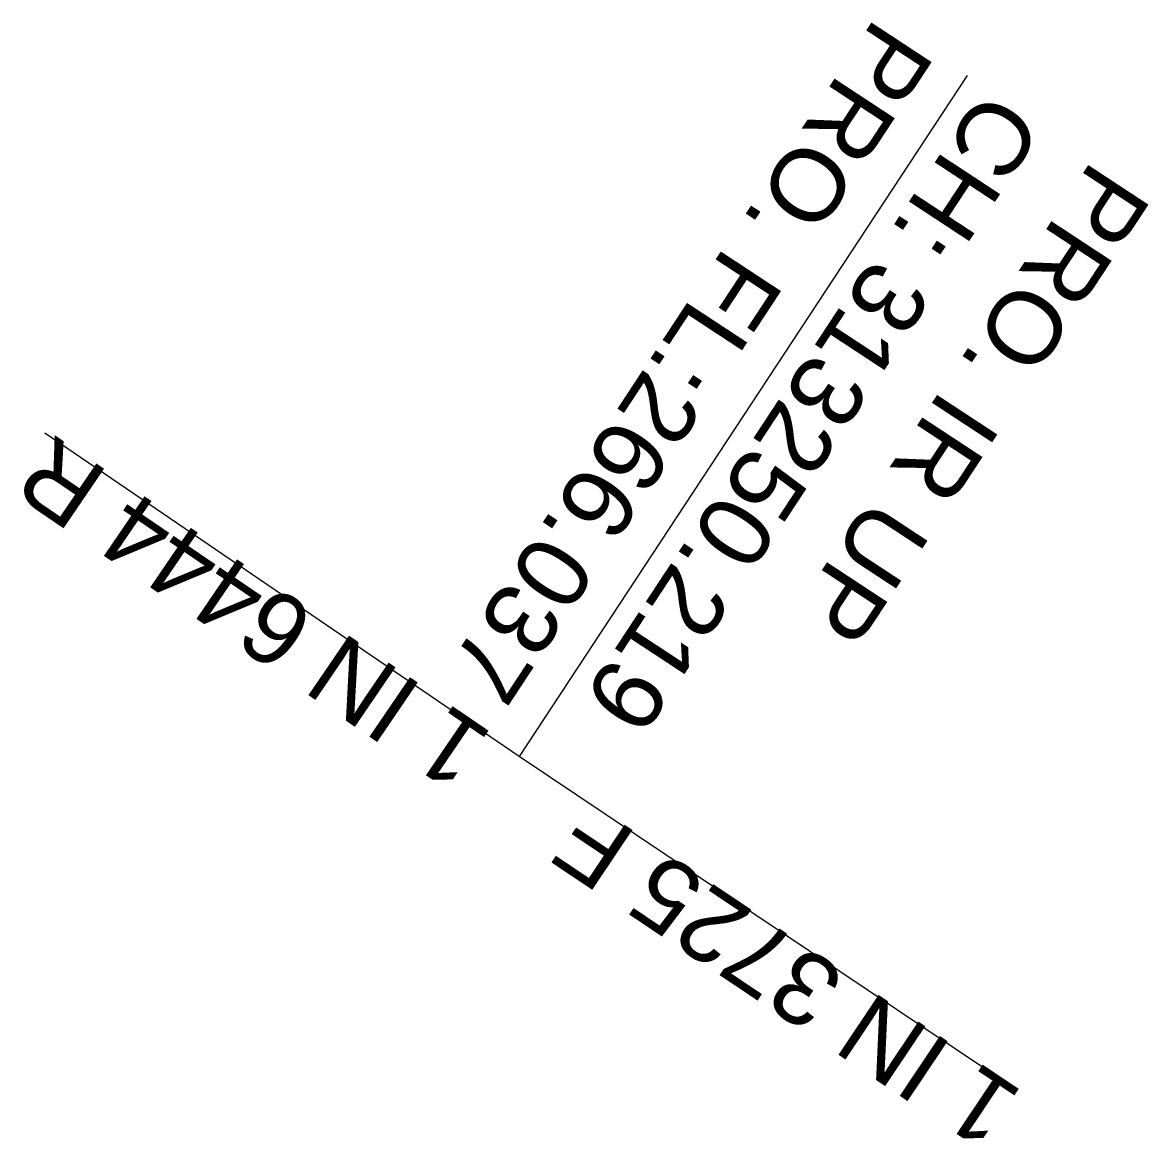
# Model space of a CAD drawing. Header units: metres. Extents: x 628572 to 650094, y 3375792 to 3391117.
# Drawn here: x 634051.96 to 634091.01, y 3387542.1 to 3387580.81 of the extents above; entities that cross this region are included whole.
import ezdxf

# ---------------------------------------------------------------- set-up
doc = ezdxf.new("R2010")
doc.units = ezdxf.units.M
doc.header["$MEASUREMENT"] = 0
doc.layers.add('cut conn grades up', color=192, linetype='Continuous')
doc.styles.add('Style-Arial', font='arial.ttf')

msp = doc.modelspace()

# ---------------------------------------------------------------- linework, layer by layer
at = {"layer": 'cut conn grades up', "linetype": 'Continuous', "lineweight": 0}
msp.add_line((634084.7188, 3387578.9735), (634069.1845, 3387555.3474), dxfattribs=at)
msp.add_lwpolyline([(634086.306, 3387543.8708), (634069.1845, 3387555.3474), (634052.7311, 3387566.5596)], dxfattribs=at)

# ---------------------------------------------------------------- texts
at = {"layer": 'cut conn grades up', "linetype": 'Continuous', "lineweight": 0, "char_height": 2.5, "style": 'Style-Arial'}
for s, insert, attachment_point, rotation, line_spacing_factor in [('PRO. IR UP \\PCH: 313250.219\\PPRO. FL:266.037', (634086.3497, 3387577.9012), 4, 236.67493, 1.08), ('1 IN 6444 R', (634068.3599, 3387556.125), 7, 145.72749, 0.84), ('1 IN 3725 F', (634071.5968, 3387553.8588), 9, 146.1659, 0.84)]:
    msp.add_mtext(s, dxfattribs=dict(at, insert=insert, attachment_point=attachment_point, rotation=rotation, line_spacing_factor=line_spacing_factor))

doc.saveas('drawing.dxf')
